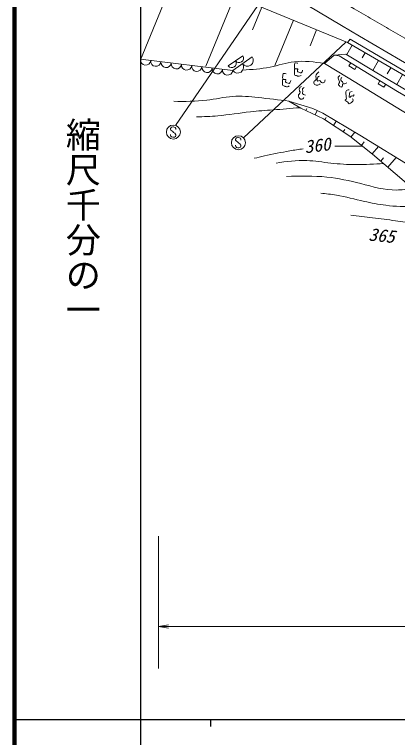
# Model space of a CAD drawing. Units: millimetres, scale not verified. Extents: x 40000 to 680000, y 20000 to 380000.
# Drawn here: x 40000 to 94741, y 202409 to 305666 of the extents above; entities that cross this region are included whole.
import ezdxf
from ezdxf.enums import TextEntityAlignment as Align

# ---------------------------------------------------------------- set-up
doc = ezdxf.new("R2010")
doc.units = ezdxf.units.MM
doc.header["$LTSCALE"] = 1000
doc.linetypes.add('CHAIN', pattern=[18.5, 12, -1.5, 3.5, -1.5])
for name, color, linetype, lineweight in [('M-BGD', 7, 'Continuous', 13), ('M-BMK', 2, 'CHAIN', 13), ('M-STR-STR3', 7, 'Continuous', 13), ('M-STR-STRC', 7, 'Continuous', 13), ('M-TTL', 7, 'Continuous', 13), ('M-TTL-BAND', 7, 'Continuous', 25)]:
    doc.layers.add(name, color=color, linetype=linetype, lineweight=lineweight)
doc.styles.add('@ＭＳ ゴシック', font='')
doc.styles.add('ＭＳ ゴシック', font='')
doc.styles.get('@ＭＳ ゴシック').set_extended_font_data('@MS Gothic')
doc.styles.get('ＭＳ ゴシック').set_extended_font_data('MS Gothic')

# ---------------------------------------------------------------- blocks, each defined once
blk = doc.blocks.new('open_arrow')
at = {"color": 0, "linetype": 'Continuous', "lineweight": -2}
blk.add_lwpolyline([(7.5, 1.25), (0, 0), (7.5, -1.25)], dxfattribs=at)

msp = doc.modelspace()

# ---------------------------------------------------------------- linework, layer by layer
at = {"layer": 'M-BGD'}
for p, q in [((63629, 317900), (86743, 304068)), ((60591, 312788), (87601, 301639)), ((58002, 299194), (63173, 311722)), ((67348, 298305), (71472, 308296)), ((74010, 303474), (75342, 306699)), ((77198, 298391), (79858, 304835)), ((86743, 304068), (89311, 302550)), ((82252, 301205), (83183, 303463)), ((89311, 302550), (99705, 296479)), ((87972, 302159), (87601, 301639)), ((87601, 301639), (100391, 294216)), ((87972, 302159), (102474, 293595)), ((87482, 299925), (88256, 301259)), ((70539, 298331), (72616, 299763)), ((71184, 297650), (73977, 299620)), ((85696, 299862), (84293, 298672)), ((85696, 299862), (87341, 300009)), ((86385, 299749), (85696, 299862)), ((94735, 294678), (86385, 299749)), ((87341, 300009), (91536, 297482)), ((89698, 299454), (90118, 300178)), ((58007, 299262), (71184, 297650)), ((84293, 298672), (87688, 296593)), ((87796, 298308), (88055, 298735)), ((91204, 297682), (92014, 299078)), ((88631, 297801), (87796, 298308)), ((88631, 297801), (88890, 298228)), ((91536, 297482), (98653, 293287)), ((93257, 297170), (93772, 298057)), ((87688, 296593), (101183, 288389)), ((94646, 295649), (95472, 297071)), ((91970, 295772), (92230, 296199)), ((92805, 295265), (91970, 295772)), ((92805, 295265), (93065, 295692)), ((100019, 291568), (94735, 294678)), ((79219, 293295), (80927, 292270)), ((79219, 293295), (82643, 292244)), ((80927, 292270), (84147, 290758)), ((81768, 292230), (81632, 291939)), ((82643, 292244), (84085, 291561)), ((83255, 291954), (82956, 291317)), ((84085, 291561), (89356, 288413)), ((84147, 290758), (87903, 288270)), ((84525, 290930), (84331, 290636)), ((85988, 290424), (85580, 289808)), ((87215, 289249), (86974, 288885)), ((87903, 288270), (91172, 285733)), ((88618, 288854), (88067, 288143)), ((89356, 288413), (98268, 282952)), ((89964, 287470), (89577, 286971)), ((92010, 286787), (91133, 285766)), ((91172, 285733), (96002, 281586)), ((92723, 285186), (92335, 284734)), ((94541, 285236), (93357, 283857))]:
    msp.add_line(p, q, dxfattribs=at)
for centre, radius, start, end in [((72097, 299405), 631, 214.59229, 34.59229), ((73278, 299127), 854, 215.18874, 35.18874), ((58739, 299172), 738, 173.02833, 353.02833), ((60203, 298993), 738, 173.02833, 353.02833), ((61667, 298814), 738, 173.02833, 353.02833), ((63131, 298635), 738, 173.02833, 353.02833), ((64595, 298456), 738, 173.02833, 353.02833), ((71058, 298689), 631, 214.59229, 34.59229), ((71882, 298143), 854, 215.18874, 35.18874), ((66059, 298277), 738, 173.02833, 353.02833), ((67524, 298098), 738, 173.02833, 353.02833), ((68988, 297919), 738, 173.02833, 353.02833), ((70452, 297740), 738, 173.02833, 353.02833)]:
    msp.add_arc(centre, radius, start, end, dxfattribs=at)
for points, knots in [([(82843, 324047), (83907, 324157), (84972, 324267), (86045, 324285), (87108, 324303), (88179, 324231), (89209, 324002), (90562, 323702), (91844, 323132), (93129, 322585), (94885, 321838), (96648, 321135), (98466, 320602), (100005, 320150), (101583, 319822), (103141, 319421), (105714, 318760), (108230, 317903), (110791, 317202), (112475, 316740), (114178, 316346), (115844, 315832), (118024, 315159), (120142, 314281), (122220, 313329), (123661, 312669), (125084, 311974), (126470, 311204), (127764, 310485), (129026, 309702), (130390, 309126), (132149, 308383), (134077, 307988), (135726, 307048), (136722, 306481), (137616, 305715), (138418, 304876), (139821, 303407), (140941, 301714), (141818, 299870), (142265, 298931), (142648, 297952), (143235, 297131), (144112, 295902), (145445, 295025), (146635, 294014), (147419, 293348), (148141, 292624), (148713, 291795), (149357, 290860), (149812, 289791), (150413, 288819), (150948, 287954), (151599, 287164), (152160, 286317), (152590, 285667), (152966, 284983), (153342, 284299)], [0, 0, 0, 0, 1, 1, 1, 2, 2, 2, 3, 3, 3, 4, 4, 4, 5, 5, 5, 6, 6, 6, 7, 7, 7, 8, 8, 8, 9, 9, 9, 10, 10, 10, 11, 11, 11, 12, 12, 12, 13, 13, 13, 14, 14, 14, 15, 15, 15, 16, 16, 16, 17, 17, 17, 18, 18, 18, 19, 19, 19, 19]), ([(83160, 320958), (84651, 321317), (86142, 321675), (87608, 321532), (88955, 321400), (90281, 320844), (91504, 320183), (92452, 319671), (93338, 319095), (94301, 318635), (94939, 318330), (95610, 318076), (96299, 317936), (97438, 317704), (98623, 317785), (99795, 317736), (100892, 317690), (101978, 317530), (103042, 317286), (105287, 316773), (107436, 315890), (109585, 315039), (111509, 314276), (113434, 313539), (115378, 312841), (116886, 312300), (118406, 311783), (119874, 311143), (121129, 310596), (122347, 309959), (123520, 309245), (124818, 308455), (126061, 307571), (127416, 306897), (128410, 306403), (129464, 306023), (130512, 305649), (131454, 305313), (132391, 304982), (133359, 304700), (134246, 304442), (135159, 304224), (135957, 303801), (136822, 303341), (137551, 302640), (138254, 301903), (138837, 301293), (139401, 300659), (139703, 299905), (139962, 299257), (140027, 298521), (140252, 297857), (140642, 296707), (141513, 295774), (142300, 294810), (143356, 293518), (144261, 292171), (145247, 290864), (146048, 289802), (146902, 288767), (147844, 287818), (148559, 287098), (149324, 286428), (149992, 285670), (150454, 285145), (150869, 284578), (151284, 284011)], [0, 0, 0, 0, 1, 1, 1, 2, 2, 2, 3, 3, 3, 4, 4, 4, 5, 5, 5, 6, 6, 6, 7, 7, 7, 8, 8, 8, 9, 9, 9, 10, 10, 10, 11, 11, 11, 12, 12, 12, 13, 13, 13, 14, 14, 14, 15, 15, 15, 16, 16, 16, 17, 17, 17, 18, 18, 18, 19, 19, 19, 20, 20, 20, 21, 21, 21, 22, 22, 22, 22]), ([(83881, 319418), (84590, 319387), (85300, 319356), (85986, 319222), (87335, 318959), (88593, 318299), (89855, 317698), (90914, 317195), (91977, 316733), (93071, 316344), (94058, 315994), (95070, 315702), (96094, 315474), (97225, 315222), (98369, 315047), (99504, 314821), (100685, 314585), (101856, 314295), (103035, 314047), (104381, 313764), (105738, 313537), (107073, 313200), (108110, 312940), (109133, 312613), (110120, 312209), (112547, 311215), (114754, 309753), (117037, 308436), (118746, 307450), (120498, 306546), (122188, 305559), (124186, 304390), (126097, 303104), (128137, 301907), (129802, 300930), (131554, 300011), (132755, 298570), (133457, 297728), (133972, 296708), (134690, 295861), (135044, 295444), (135448, 295069), (135875, 294725), (136745, 294023), (137711, 293451), (138608, 292790), (140733, 291224), (142471, 289164), (144121, 287083), (144795, 286234), (145454, 285381), (146113, 284528)], [0, 0, 0, 0, 1, 1, 1, 2, 2, 2, 3, 3, 3, 4, 4, 4, 5, 5, 5, 6, 6, 6, 7, 7, 7, 8, 8, 8, 9, 9, 9, 10, 10, 10, 11, 11, 11, 12, 12, 12, 13, 13, 13, 14, 14, 14, 15, 15, 15, 16, 16, 16, 17, 17, 17, 17]), ([(84293, 298672), (82851, 298876), (81409, 299080), (80000, 298912), (78832, 298773), (77686, 298379), (76520, 298139), (75239, 297876), (73933, 297800), (72626, 297724)], [0, 0, 0, 0, 1, 1, 1, 2, 2, 2, 3, 3, 3, 3]), ([(80507, 298694), (80327, 298736), (80147, 298778), (80078, 298694), (80021, 298626), (80040, 298472), (80024, 298346), (80014, 298259), (79987, 298186), (79997, 298105), (80007, 298033), (80045, 297955), (80105, 297917), (80128, 297903), (80155, 297894), (80185, 297891), (80291, 297879), (80444, 297934), (80480, 297891), (80522, 297839), (80397, 297647), (80426, 297542), (80445, 297474), (80530, 297442), (80614, 297408), (80744, 297356), (80873, 297298), (80962, 297328), (81076, 297366), (81126, 297548), (81176, 297730)], [0, 0, 0, 0, 1, 1, 1, 2, 2, 2, 3, 3, 3, 4, 4, 4, 5, 5, 5, 6, 6, 6, 7, 7, 7, 8, 8, 8, 9, 9, 9, 10, 10, 10, 10]), ([(79997, 297864), (79998, 297710), (79999, 297556), (79997, 297408), (79997, 297347), (79996, 297288), (79997, 297221), (80000, 297142), (80006, 297054), (80051, 297006), (80108, 296947), (80226, 296953), (80319, 296926), (80367, 296912), (80408, 296889), (80453, 296872), (80528, 296844), (80614, 296834), (80694, 296846), (80789, 296860), (80876, 296906), (80962, 296953)], [0, 0, 0, 0, 1, 1, 1, 2, 2, 2, 3, 3, 3, 4, 4, 4, 5, 5, 5, 6, 6, 6, 7, 7, 7, 7]), ([(83481, 297462), (83387, 297370), (83293, 297277), (83213, 297167), (83147, 297078), (83091, 296976), (83079, 296872), (83069, 296786), (83089, 296698), (83106, 296605), (83119, 296530), (83130, 296451), (83106, 296390), (83063, 296283), (82910, 296231), (82838, 296122), (82751, 295991), (82782, 295776), (82891, 295667), (82954, 295604), (83042, 295576), (83132, 295560), (83215, 295545), (83298, 295540), (83374, 295560), (83494, 295590), (83595, 295682), (83695, 295774)], [0, 0, 0, 0, 1, 1, 1, 2, 2, 2, 3, 3, 3, 4, 4, 4, 5, 5, 5, 6, 6, 6, 7, 7, 7, 8, 8, 8, 9, 9, 9, 9]), ([(78819, 297194), (78639, 297236), (78459, 297278), (78390, 297194), (78333, 297125), (78352, 296972), (78336, 296846), (78326, 296759), (78299, 296685), (78309, 296605), (78319, 296533), (78357, 296455), (78417, 296417), (78440, 296402), (78467, 296393), (78497, 296390), (78603, 296379), (78756, 296433), (78792, 296390), (78834, 296338), (78709, 296147), (78738, 296042), (78757, 295973), (78842, 295942), (78926, 295908), (79056, 295855), (79185, 295797), (79274, 295827), (79388, 295866), (79438, 296048), (79488, 296229)], [0, 0, 0, 0, 1, 1, 1, 2, 2, 2, 3, 3, 3, 4, 4, 4, 5, 5, 5, 6, 6, 6, 7, 7, 7, 8, 8, 8, 9, 9, 9, 10, 10, 10, 10]), ([(78309, 296363), (78310, 296210), (78311, 296056), (78309, 295908), (78309, 295847), (78308, 295787), (78309, 295720), (78312, 295642), (78318, 295553), (78363, 295506), (78420, 295446), (78538, 295453), (78631, 295426), (78679, 295412), (78720, 295389), (78765, 295372), (78840, 295344), (78926, 295333), (79006, 295345), (79101, 295359), (79188, 295406), (79274, 295452)], [0, 0, 0, 0, 1, 1, 1, 2, 2, 2, 3, 3, 3, 4, 4, 4, 5, 5, 5, 6, 6, 6, 7, 7, 7, 7]), ([(83588, 296872), (83423, 296769), (83259, 296666), (83240, 296444), (83229, 296318), (83265, 296153), (83347, 296149), (83416, 296146), (83518, 296256), (83588, 296256), (83663, 296257), (83702, 296130), (83775, 296042), (83896, 295897), (84113, 295858), (84231, 295935), (84334, 296001), (84363, 296156), (84392, 296310)], [0, 0, 0, 0, 1, 1, 1, 2, 2, 2, 3, 3, 3, 4, 4, 4, 5, 5, 5, 6, 6, 6, 6]), ([(86508, 296926), (86388, 296843), (86268, 296760), (86240, 296658), (86203, 296521), (86332, 296348), (86401, 296176), (86434, 296093), (86453, 296011), (86428, 295935), (86403, 295859), (86335, 295790), (86321, 295720), (86299, 295612), (86407, 295503), (86508, 295399), (86561, 295345), (86612, 295292), (86669, 295292), (86727, 295291), (86791, 295342), (86830, 295399), (86890, 295487), (86887, 295590), (86884, 295694)], [0, 0, 0, 0, 1, 1, 1, 2, 2, 2, 3, 3, 3, 4, 4, 4, 5, 5, 5, 6, 6, 6, 7, 7, 7, 8, 8, 8, 8]), ([(86803, 296685), (86716, 296611), (86630, 296536), (86616, 296444), (86601, 296346), (86667, 296227), (86750, 296149), (86788, 296112), (86831, 296084), (86857, 296042), (86907, 295961), (86898, 295828), (86964, 295774), (87007, 295738), (87083, 295737), (87151, 295747), (87277, 295766), (87375, 295823), (87473, 295881)], [0, 0, 0, 0, 1, 1, 1, 2, 2, 2, 3, 3, 3, 4, 4, 4, 5, 5, 5, 6, 6, 6, 6]), ([(81016, 295399), (80895, 295321), (80774, 295244), (80721, 295131), (80667, 295016), (80683, 294865), (80748, 294729), (80784, 294651), (80837, 294579), (80828, 294515), (80818, 294440), (80724, 294376), (80667, 294300), (80613, 294228), (80592, 294144), (80587, 294059), (80583, 293987), (80590, 293913), (80614, 293845), (80627, 293807), (80644, 293770), (80667, 293738), (80718, 293664), (80795, 293610), (80882, 293577), (80926, 293560), (80972, 293549), (81016, 293550), (81155, 293554), (81259, 293686), (81364, 293818)], [0, 0, 0, 0, 1, 1, 1, 2, 2, 2, 3, 3, 3, 4, 4, 4, 5, 5, 5, 6, 6, 6, 7, 7, 7, 8, 8, 8, 9, 9, 9, 10, 10, 10, 10]), ([(81391, 295238), (81279, 295175), (81167, 295111), (81150, 295024), (81133, 294942), (81199, 294840), (81203, 294729), (81209, 294580), (81105, 294417), (81176, 294327), (81204, 294292), (81258, 294268), (81310, 294247), (81415, 294204), (81510, 294172), (81605, 294139)], [0, 0, 0, 0, 1, 1, 1, 2, 2, 2, 3, 3, 3, 4, 4, 4, 5, 5, 5, 5]), ([(87818, 294909), (87635, 294874), (87452, 294839), (87379, 294730), (87290, 294596), (87366, 294350), (87379, 294151), (87386, 294054), (87378, 293968), (87399, 293871), (87422, 293767), (87479, 293650), (87419, 293572), (87379, 293520), (87287, 293485), (87259, 293452), (87195, 293374), (87486, 293302), (87619, 293153), (87705, 293056), (87724, 292926), (87778, 292893), (87853, 292848), (87996, 292988), (88138, 293113), (88287, 293244), (88435, 293360), (88397, 293472), (88379, 293526), (88318, 293579), (88257, 293632)], [0, 0, 0, 0, 1, 1, 1, 2, 2, 2, 3, 3, 3, 4, 4, 4, 5, 5, 5, 6, 6, 6, 7, 7, 7, 8, 8, 8, 9, 9, 9, 10, 10, 10, 10]), ([(88257, 294670), (88113, 294651), (87968, 294633), (87918, 294550), (87868, 294467), (87912, 294319), (87878, 294191), (87851, 294089), (87776, 294000), (87818, 293911), (87844, 293858), (87912, 293805), (87958, 293811), (88027, 293821), (88047, 293962), (88118, 294011), (88212, 294076), (88397, 293978), (88457, 294031), (88493, 294062), (88485, 294146), (88477, 294231)], [0, 0, 0, 0, 1, 1, 1, 2, 2, 2, 3, 3, 3, 4, 4, 4, 5, 5, 5, 6, 6, 6, 7, 7, 7, 7]), ([(79219, 293295), (77756, 293474), (76293, 293652), (74818, 293808), (73607, 293935), (72389, 294047), (71183, 293962), (69940, 293875), (68711, 293578), (67470, 293421), (65910, 293223), (64331, 293244), (62752, 293266)], [0, 0, 0, 0, 1, 1, 1, 2, 2, 2, 3, 3, 3, 4, 4, 4, 4]), ([(80790, 292353), (79514, 292245), (78238, 292138), (76961, 292041), (75877, 291958), (74791, 291884), (73710, 291765), (72152, 291595), (70603, 291334), (69043, 291196), (68042, 291107), (67036, 291069), (66030, 291030)], [0, 0, 0, 0, 1, 1, 1, 2, 2, 2, 3, 3, 3, 4, 4, 4, 4]), ([(81273, 286490), (80628, 286392), (79984, 286295), (79341, 286185), (78125, 285978), (76917, 285727), (75713, 285459), (75228, 285352), (74745, 285242), (74261, 285132)], [0, 0, 0, 0, 1, 1, 1, 2, 2, 2, 3, 3, 3, 3]), ([(89725, 286856), (89323, 286847), (88921, 286838), (88519, 286841), (88078, 286844), (87637, 286861), (87196, 286864), (86720, 286867), (86244, 286854), (85768, 286841)], [0, 0, 0, 0, 1, 1, 1, 2, 2, 2, 3, 3, 3, 3]), ([(92760, 284369), (91451, 284301), (90142, 284233), (88833, 284234), (87618, 284236), (86402, 284297), (85192, 284437), (84049, 284568), (82910, 284769), (81769, 284810), (80314, 284863), (78855, 284658), (77396, 284452)], [0, 0, 0, 0, 1, 1, 1, 2, 2, 2, 3, 3, 3, 4, 4, 4, 4]), ([(96801, 280830), (96063, 280718), (95325, 280606), (94590, 280593), (92881, 280565), (91189, 281076), (89502, 281511), (87883, 281929), (86268, 282278), (84632, 282445), (82732, 282639), (80803, 282589), (78874, 282538)], [0, 0, 0, 0, 1, 1, 1, 2, 2, 2, 3, 3, 3, 4, 4, 4, 4]), ([(99561, 278389), (98760, 278330), (97960, 278270), (97157, 278244), (95792, 278199), (94420, 278248), (93065, 278415), (92024, 278543), (90992, 278741), (89969, 278975), (88646, 279278), (87336, 279641), (86001, 279862), (85259, 279985), (84510, 280063), (83760, 280142)], [0, 0, 0, 0, 1, 1, 1, 2, 2, 2, 3, 3, 3, 4, 4, 4, 5, 5, 5, 5]), ([(99712, 275699), (98912, 275753), (98111, 275807), (97313, 275879), (96351, 275966), (95392, 276080), (94434, 276206), (93350, 276348), (92267, 276507), (91182, 276641), (90147, 276770), (89108, 276877), (88070, 276984)], [0, 0, 0, 0, 1, 1, 1, 2, 2, 2, 3, 3, 3, 4, 4, 4, 4])]:
    msp.add_open_spline(points, degree=3, knots=knots, dxfattribs=at)
at = {"layer": 'M-BMK'}
msp.add_open_spline([(87252, 307242), (94229, 303155), (101206, 299068), (108229, 295060), (113340, 292143), (118476, 289268), (123693, 286545), (129664, 283428), (135742, 280510), (141904, 277788), (145475, 276211), (149074, 274699), (152673, 273188)], degree=3, knots=[0, 0, 0, 0, 1, 1, 1, 2, 2, 2, 3, 3, 3, 4, 4, 4, 4], dxfattribs=at)
at = {"layer": 'M-STR-STR3'}
for p, q in [((60572, 212285), (60572, 231142)), ((60572, 218285), (388831, 218285))]:
    msp.add_line(p, q, dxfattribs=at)
at = {"layer": 'M-STR-STRC'}
for p, q in [((63028, 289822), (74786, 306928)), ((72744, 288031), (87374, 301733)), ((62422, 289572), (62299, 289388)), ((62299, 289388), (62301, 289256)), ((62301, 289256), (62364, 289127)), ((62364, 289127), (62620, 288946)), ((62615, 289638), (62422, 289572)), ((62736, 289636), (62615, 289638)), ((62986, 289517), (62736, 289636)), ((63049, 289385), (62986, 289517)), ((63049, 289256), (63049, 289385)), ((62301, 288408), (62299, 288530)), ((62341, 288306), (62301, 288408)), ((62425, 288195), (62341, 288306)), ((62612, 288135), (62425, 288195)), ((62746, 288135), (62612, 288135)), ((62620, 288946), (62749, 288814)), ((62846, 288163), (62746, 288135)), ((62749, 288814), (62928, 288698)), ((62989, 288256), (62846, 288163)), ((62928, 288698), (63054, 288498)), ((63049, 288387), (62989, 288256)), ((63054, 288498), (63049, 288387)), ((71914, 288120), (71722, 288054)), ((72035, 288117), (71914, 288120)), ((72285, 287999), (72035, 288117)), ((71722, 288054), (71598, 287870)), ((71598, 287870), (71600, 287738)), ((71600, 287738), (71664, 287609)), ((71664, 287609), (71919, 287427)), ((71919, 287427), (72048, 287296)), ((72048, 287296), (72227, 287180)), ((72227, 287180), (72354, 286980)), ((72348, 287867), (72285, 287999)), ((72348, 287738), (72348, 287867)), ((71600, 286890), (71598, 287011)), ((71640, 286787), (71600, 286890)), ((71724, 286677), (71640, 286787)), ((71911, 286616), (71724, 286677)), ((72045, 286616), (71911, 286616)), ((72146, 286645), (72045, 286616)), ((72288, 286737), (72146, 286645)), ((72348, 286869), (72288, 286737)), ((72354, 286980), (72348, 286869))]:
    msp.add_line(p, q, dxfattribs=at)
for centre in [(62706, 288875), (72005, 287357)]:
    msp.add_circle(centre, 1000, dxfattribs=at)
at = {"layer": 'M-TTL', "color": 2, "lineweight": 140}
msp.add_line((40000, 380000), (40000, 20000), dxfattribs=at)
at = {"layer": 'M-TTL-BAND'}
for p, q in [((58000, 370000), (58000, 20000)), ((40000, 205000), (579000, 205000)), ((68000, 205000), (68000, 204000))]:
    msp.add_line(p, q, dxfattribs=at)

# ---------------------------------------------------------------- block references
at = {"layer": 'M-STR-STR3', "xscale": 193, "yscale": 193}
msp.add_blockref('open_arrow', (60572, 218285), dxfattribs=at)

# ---------------------------------------------------------------- texts
at = {"layer": 'M-BGD', "style": 'ＭＳ ゴシック', "oblique": 15}
for s, rotation, p in [('360', 6.911, (81327, 287659)), ('365', 354.289, (90706, 275205))]:
    msp.add_text(s, height=1833, rotation=rotation, dxfattribs=at).set_placement(p, align=Align.TOP_LEFT)
at = {"layer": 'M-TTL-BAND', "style": '@ＭＳ ゴシック'}
msp.add_text('縮尺千分の一', height=3666, rotation=270, dxfattribs=at).set_placement((49777, 261030), align=Align.MIDDLE_RIGHT)

doc.saveas('drawing.dxf')
